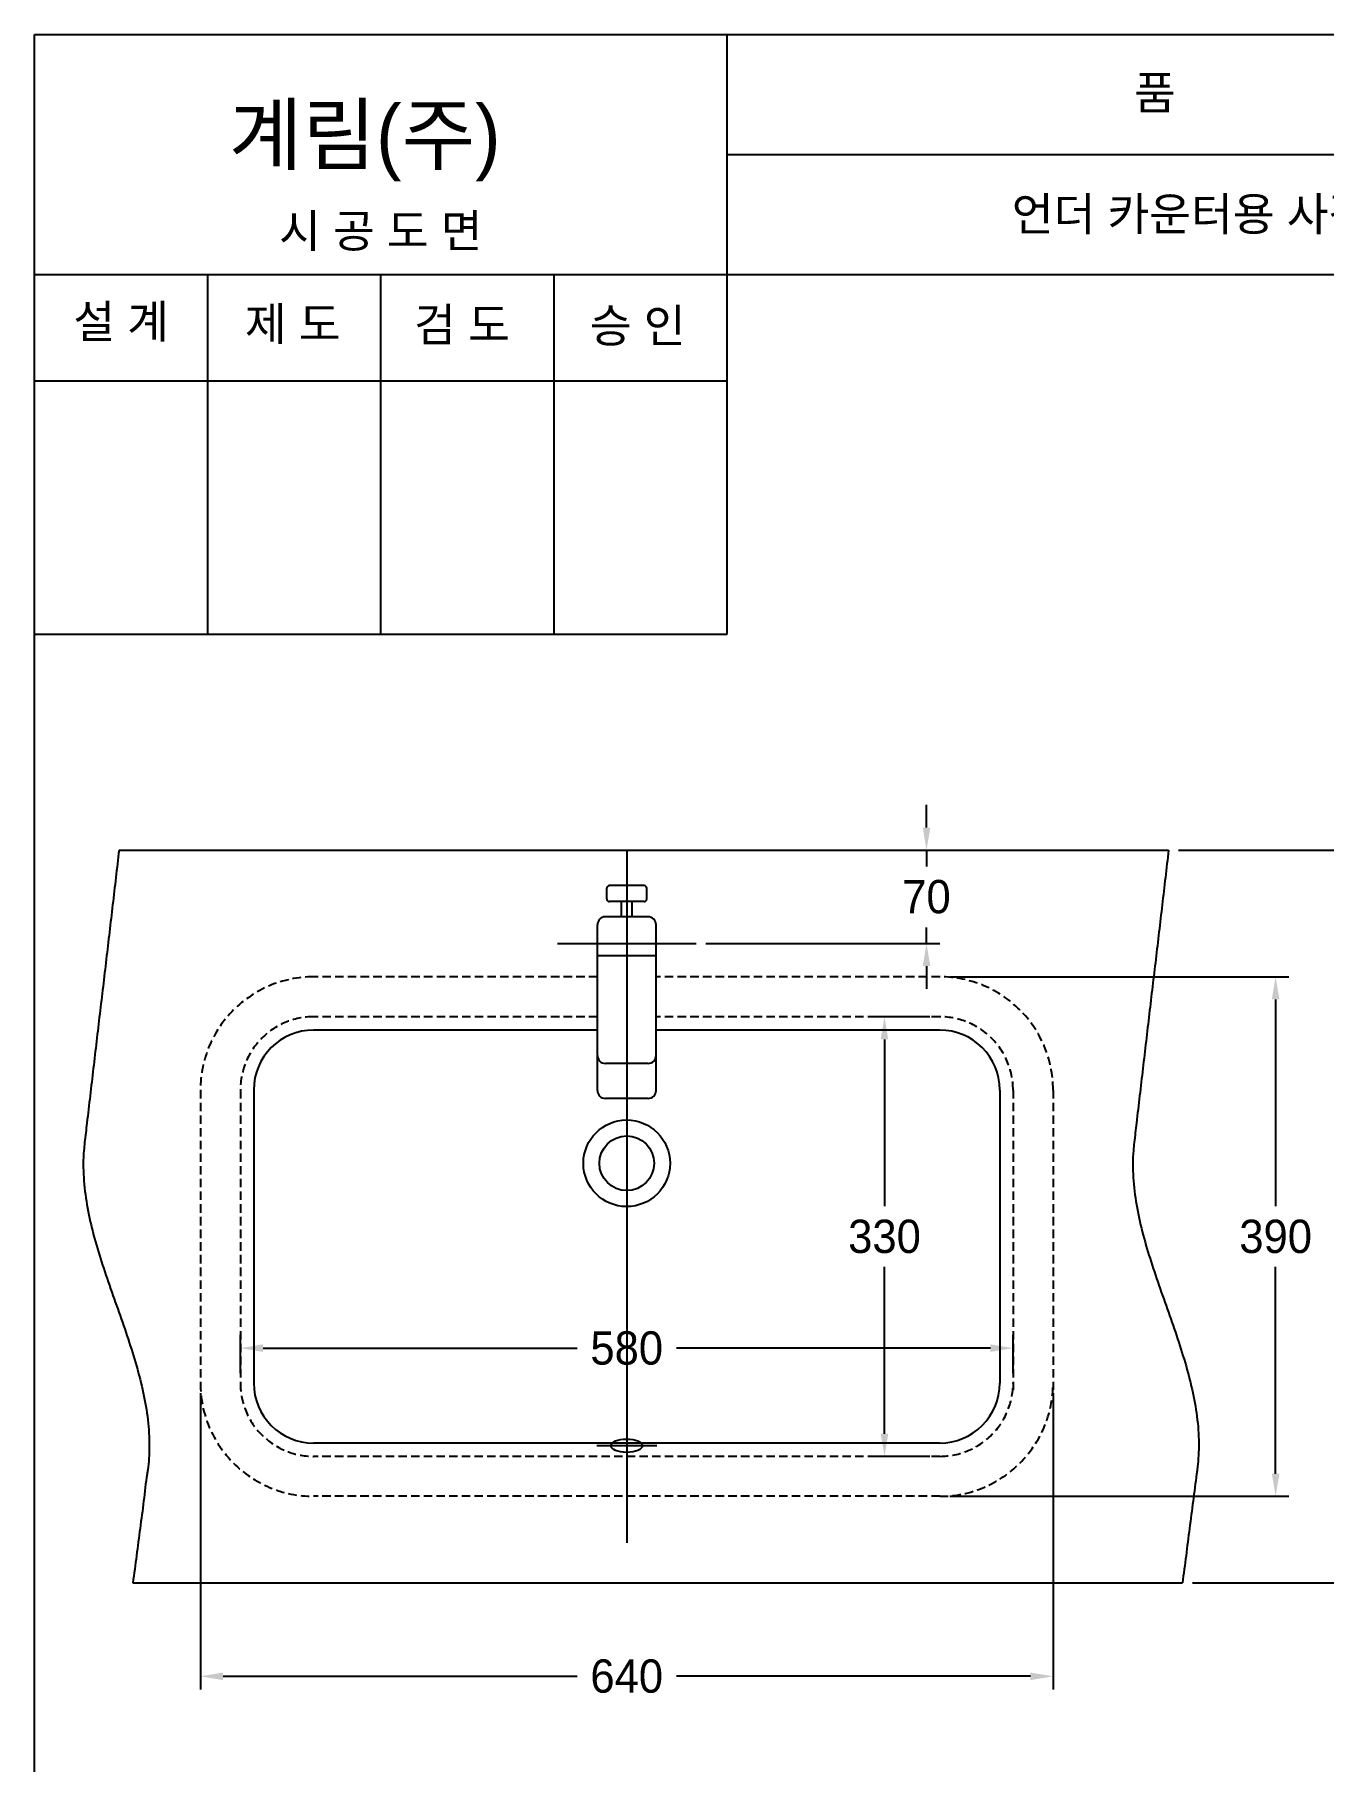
# Model space of a CAD drawing. Header units: millimetres. Extents: x 4685 to 8485, y -6769 to -4172.
# Drawn here: x 4685 to 5653, y -5469 to -4172 of the extents above; entities that cross this region are included whole.
import ezdxf
from ezdxf.enums import TextEntityAlignment as Align
from ezdxf.lldxf.tags import DXFTag

# ---------------------------------------------------------------- set-up
doc = ezdxf.new("R2010")
doc.units = ezdxf.units.MM
doc.linetypes.add('DASHED2', pattern=[9.525, 6.35, -3.175])
for name, color, linetype in [('TEXT', 7, 'Continuous'), ('내부선 및 부속', 4, 'Continuous'), ('도각라인', 7, 'Continuous'), ('외형선', 3, 'Continuous'), ('점선', 6, 'DASHED2'), ('중심선', 1, 'DASHED'), ('치수선', 7, 'Continuous')]:
    doc.layers.add(name, color=color, linetype=linetype)
doc.styles.add('____', font='')
doc.styles.add('타이틀', font='H2GTRM.TTF', dxfattribs={"height": 25})
doc.styles.get('____').set_extended_font_data('굴림')
tags = doc.linetypes.add('DASHDOT', pattern=[70, 31, -13, 13, -13]).pattern_tags.tags
tags[10:11] = [DXFTag(74, 4), DXFTag(75, 0), DXFTag(340, '0'), DXFTag(46, 0.0), DXFTag(50, 0.0), DXFTag(44, 0.0), DXFTag(45, 0.0)]
tags[8:9] = [DXFTag(74, 4), DXFTag(75, 0), DXFTag(340, '0'), DXFTag(46, 0.0), DXFTag(50, 0.0), DXFTag(44, 0.0), DXFTag(45, 0.0)]
tags[6:7] = [DXFTag(74, 4), DXFTag(75, 0), DXFTag(340, '0'), DXFTag(46, 0.0), DXFTag(50, 0.0), DXFTag(44, 0.0), DXFTag(45, 0.0)]
tags[4:5] = [DXFTag(74, 4), DXFTag(75, 0), DXFTag(340, '0'), DXFTag(46, 0.0), DXFTag(50, 0.0), DXFTag(44, 0.0), DXFTag(45, 0.0)]
tags = doc.linetypes.add('DASHED', pattern=[25.72, 12.86, -12.86]).pattern_tags.tags
tags[6:7] = [DXFTag(74, 4), DXFTag(75, 0), DXFTag(340, '0'), DXFTag(46, 0.0), DXFTag(50, 0.0), DXFTag(44, 0.0), DXFTag(45, 0.0)]
tags[4:5] = [DXFTag(74, 4), DXFTag(75, 0), DXFTag(340, '0'), DXFTag(46, 0.0), DXFTag(50, 0.0), DXFTag(44, 0.0), DXFTag(45, 0.0)]
doc.dimstyles.new('MSADIM', dxfattribs={"dimtxt": 33, "dimasz": 17, "dimexe": 10, "dimexo": 7.5, "dimgap": 10, "dimtad": 0, "dimtih": 1, "dimtoh": 1, "dimdec": 0, "dimzin": 1, "dimdsep": 46, "dimtxsty": '____', "dimcen": 11.25, "dimadec": 0, "dimazin": 0, "dimtfac": 1, "dimtdec": 0, "dimtix": 1, "dimtmove": 0, "dimatfit": 3, "dimfxl": 1, "dimtolj": 1, "dimtzin": 1, "dimarcsym": 0})

# ---------------------------------------------------------------- blocks, each defined once
blk = doc.blocks.new('*D1')
at = {"layer": '치수선', "color": 0, "lineweight": -2, "transparency": 16777216}
for p, q in [((5354.6, -4767.5), (5354.6, -4750.5)), ((5232.8, -4784.5), (5364.6, -4784.5)), ((5354.6, -4784.5), (5354.6, -4796.7)), ((5354.6, -4854.5), (5354.6, -4842.4)), ((5189.1, -4854.5), (5364.6, -4854.5)), ((5354.6, -4871.5), (5354.6, -4888.5))]:
    blk.add_line(p, q, dxfattribs=at)
at = {"layer": '치수선', "color": 0, "transparency": 16777216}
for points in [[(5351.8, -4767.5), (5357.5, -4767.5), (5354.6, -4784.5)], [(5351.8, -4871.5), (5357.5, -4871.5), (5354.6, -4854.5)]]:
    blk.add_solid(points, dxfattribs=at)
at = {"layer": '치수선', "color": 0, "transparency": 16777216, "insert": (5354.6, -4819.5), "char_height": 25, "attachment_point": 5, "style": '____'}
blk.add_mtext('\\A1;70', dxfattribs=at)
blk = doc.blocks.new('*D9')
at = {"layer": '치수선', "color": 0, "lineweight": -2, "transparency": 16777216}
for p, q in [((5357.1, -4909.5), (5313.1, -4909.5)), ((5323.1, -4926.5), (5323.1, -5051.7)), ((5323.1, -5222.5), (5323.1, -5097.3)), ((5357.1, -5239.5), (5313.1, -5239.5))]:
    blk.add_line(p, q, dxfattribs=at)
at = {"layer": '치수선', "color": 0, "transparency": 16777216}
for points in [[(5320.2, -4926.5), (5325.9, -4926.5), (5323.1, -4909.5)], [(5320.2, -5222.5), (5325.9, -5222.5), (5323.1, -5239.5)]]:
    blk.add_solid(points, dxfattribs=at)
at = {"layer": '치수선', "color": 0, "transparency": 16777216, "insert": (5323.1, -5074.5), "char_height": 25, "attachment_point": 5, "style": '____'}
blk.add_mtext('\\A1;330', dxfattribs=at)
blk = doc.blocks.new('*D10')
at = {"layer": '치수선', "color": 0, "lineweight": -2, "transparency": 16777216}
for p, q in [((4839.6, -5177), (4839.6, -5148.3)), ((4856.6, -5158.3), (5092.3, -5158.3)), ((5402.6, -5158.3), (5167, -5158.3)), ((5419.6, -5177), (5419.6, -5148.3))]:
    blk.add_line(p, q, dxfattribs=at)
at = {"layer": '치수선', "color": 0, "transparency": 16777216}
for points in [[(4856.6, -5155.4), (4856.6, -5161.1), (4839.6, -5158.3)], [(5402.6, -5155.4), (5402.6, -5161.1), (5419.6, -5158.3)]]:
    blk.add_solid(points, dxfattribs=at)
at = {"layer": '치수선', "color": 0, "transparency": 16777216, "insert": (5129.6, -5158.3), "char_height": 25, "attachment_point": 5, "style": '____'}
blk.add_mtext('\\A1;580', dxfattribs=at)
blk = doc.blocks.new('*D11')
at = {"layer": '치수선', "color": 0, "lineweight": -2, "transparency": 16777216}
for p, q in [((4809.6, -5192), (4809.6, -5414.6)), ((5449.6, -5192), (5449.6, -5414.6)), ((4826.6, -5404.6), (5092.4, -5404.6)), ((5432.6, -5404.6), (5166.9, -5404.6))]:
    blk.add_line(p, q, dxfattribs=at)
at = {"layer": '치수선', "color": 0, "transparency": 16777216}
for points in [[(4826.6, -5401.8), (4826.6, -5407.5), (4809.6, -5404.6)], [(5432.6, -5401.8), (5432.6, -5407.5), (5449.6, -5404.6)]]:
    blk.add_solid(points, dxfattribs=at)
at = {"layer": '치수선', "color": 0, "transparency": 16777216, "insert": (5129.6, -5404.6), "char_height": 25, "attachment_point": 5, "style": '____'}
blk.add_mtext('\\A1;640', dxfattribs=at)
blk = doc.blocks.new('*D12')
at = {"layer": '치수선', "color": 0, "lineweight": -2, "transparency": 16777216}
for p, q in [((5372.1, -4879.5), (5626.7, -4879.5)), ((5616.7, -4896.5), (5616.7, -5051.7)), ((5616.7, -5252.5), (5616.7, -5097.3)), ((5372.1, -5269.5), (5626.7, -5269.5))]:
    blk.add_line(p, q, dxfattribs=at)
at = {"layer": '치수선', "color": 0, "transparency": 16777216}
for points in [[(5613.8, -4896.5), (5619.5, -4896.5), (5616.7, -4879.5)], [(5613.8, -5252.5), (5619.5, -5252.5), (5616.7, -5269.5)]]:
    blk.add_solid(points, dxfattribs=at)
at = {"layer": '치수선', "color": 0, "transparency": 16777216, "insert": (5616.7, -5074.5), "char_height": 25, "attachment_point": 5, "style": '____'}
blk.add_mtext('\\A1;390', dxfattribs=at)
blk = doc.blocks.new('*D13')
at = {"layer": '치수선', "color": 0, "lineweight": -2, "transparency": 16777216}
for p, q in [((5543.8, -4784.5), (5696.7, -4784.5)), ((5686.7, -4801.5), (5686.7, -5036.7)), ((5686.7, -5317.5), (5686.7, -5082.3)), ((5554.2, -5334.5), (5696.7, -5334.5))]:
    blk.add_line(p, q, dxfattribs=at)
at = {"layer": '치수선', "color": 0, "transparency": 16777216}
for points in [[(5683.8, -4801.5), (5689.5, -4801.5), (5686.7, -4784.5)], [(5683.8, -5317.5), (5689.5, -5317.5), (5686.7, -5334.5)]]:
    blk.add_solid(points, dxfattribs=at)
at = {"layer": '치수선', "color": 0, "transparency": 16777216, "insert": (5686.7, -5059.5), "char_height": 25, "attachment_point": 5, "style": '____'}
blk.add_mtext('\\A1;550', dxfattribs=at)

msp = doc.modelspace()

# ---------------------------------------------------------------- linework, layer by layer
at = {"layer": '내부선 및 부속', "linetype": 'Continuous'}
for p, q in [((5142.6, -4811.1), (5116.6, -4811.1)), ((5145.6, -4834.5), (5113.6, -4834.5)), ((5142.6, -4823.1), (5116.6, -4823.1)), ((5125.6, -4834.5), (5125.6, -4823.1)), ((5133.6, -4834.5), (5133.6, -4823.1)), ((5107.6, -4938.5), (5107.6, -4840.5)), ((5151.6, -4938.5), (5151.6, -4840.5)), ((5151.6, -4863.7), (5107.6, -4863.7)), ((5107.6, -4964.8), (5107.6, -4938.5)), ((5151.6, -4964.8), (5151.6, -4938.5)), ((5145.6, -4944.5), (5113.6, -4944.5)), ((5145.6, -4970.8), (5113.6, -4970.8))]:
    msp.add_line(p, q, dxfattribs=at)
for radius in [32.5, 20.5]:
    msp.add_circle((5129.6, -5019.5), radius, dxfattribs=at)
for centre, radius, start, end in [((5116.6, -4813.1), 2, 90, 180), ((5116.6, -4821.1), 2, 180, 270), ((5142.6, -4813.1), 2, 0, 90), ((5142.6, -4821.1), 2, 270, 0), ((5113.6, -4840.5), 6, 90, 180), ((5145.6, -4840.5), 6, 0, 90), ((5113.6, -4938.5), 6, 180, 270), ((5145.6, -4938.5), 6, 270, 0), ((5113.6, -4964.8), 6, 180, 270), ((5145.6, -4964.8), 6, 270, 0)]:
    msp.add_arc(centre, radius, start, end, dxfattribs=at)
msp.add_ellipse((5129.6, -5231.5), major_axis=(11.8, 0), ratio=0.425532, dxfattribs=at)
for points in [[(5114.6, -4821.1), (5114.6, -4817.1), (5114.6, -4813.1)], [(5144.6, -4821.1), (5144.6, -4817.1), (5144.6, -4813.1)]]:
    msp.add_open_spline(points, degree=2, dxfattribs=at)
at = {"layer": '도각라인', "color": 7}
for p, q in [((4685.1, -6702.2), (4685.1, -4172.2)), ((4685.1, -4172.2), (6485.1, -4172.2)), ((5205.1, -4622.2), (5205.1, -4172.2)), ((5205.1, -4262.2), (6485.1, -4262.2)), ((4685.1, -4352.2), (6485.1, -4352.2)), ((4815.1, -4622.2), (4815.1, -4352.2)), ((4945.1, -4622.2), (4945.1, -4352.2)), ((5075.1, -4622.2), (5075.1, -4352.2)), ((4685.1, -4432.2), (5205.1, -4432.2)), ((4685.1, -4622.2), (5205.1, -4622.2))]:
    msp.add_line(p, q, dxfattribs=at)
at = {"layer": '외형선', "linetype": 'Continuous'}
for p, q in [((4748.5, -4784.5), (5536.3, -4784.5)), ((4758.9, -5334.5), (5546.7, -5334.5))]:
    msp.add_line(p, q, dxfattribs=at)
at = {"layer": '외형선'}
for p, q in [((5107.6, -4919.5), (4894.6, -4919.5)), ((5364.6, -4919.5), (5151.6, -4919.5)), ((4849.6, -4964.5), (4849.6, -5184.5)), ((5409.6, -4964.5), (5409.6, -5184.5)), ((5364.6, -5229.5), (4894.6, -5229.5))]:
    msp.add_line(p, q, dxfattribs=at)
for centre, start, end in [((4894.6, -4964.5), 90, 180), ((5364.6, -4964.5), 0, 90), ((4894.6, -5184.5), 180, 270), ((5364.6, -5184.5), 270, 0)]:
    msp.add_arc(centre, 45, start, end, dxfattribs=at)
at = {"layer": '외형선', "linetype": 'Continuous'}
for points in [[(4748.5, -4784.5), (4746.1, -4805), (4743.7, -4825.5), (4741.3, -4846), (4738.9, -4866.4), (4736.5, -4886.9), (4734, -4907.4), (4731.6, -4927.9), (4729.2, -4948.4), (4726.8, -4968.8), (4724.4, -4989.3), (4722.7, -5004), (4722.1, -5009.8), (4722, -5030.2), (4724.4, -5050.5), (4728.8, -5070.8), (4734.6, -5091), (4741.3, -5111.1), (4748.4, -5131.3), (4755.3, -5151.4), (4761.6, -5171.6), (4766.7, -5191.8), (4770.1, -5212), (4771.2, -5232.3), (4770.1, -5249.6), (4769.6, -5252.7), (4767, -5273.2), (4764.3, -5293.6), (4761.6, -5314.1), (4758.9, -5334.5)], [(5536.3, -4784.5), (5533.9, -4805), (5531.5, -4825.5), (5529.1, -4846), (5526.7, -4866.4), (5524.2, -4886.9), (5521.8, -4907.4), (5519.4, -4927.9), (5517, -4948.4), (5514.6, -4968.8), (5512.2, -4989.3), (5510.5, -5004), (5509.9, -5009.8), (5509.8, -5030.2), (5512.2, -5050.5), (5516.6, -5070.8), (5522.4, -5091), (5529.1, -5111.1), (5536.2, -5131.3), (5543.1, -5151.4), (5549.4, -5171.6), (5554.5, -5191.8), (5557.9, -5212), (5559, -5232.3), (5557.8, -5249.6), (5557.4, -5252.7), (5554.7, -5273.2), (5552, -5293.6), (5549.4, -5314.1), (5546.7, -5334.5)]]:
    msp.add_spline(points, degree=3, dxfattribs=at)
at = {"layer": '점선'}
for p, q in [((5107.6, -4879.5), (4894.6, -4879.5)), ((5364.6, -4879.5), (5151.6, -4879.5)), ((5107.6, -4909.5), (4894.6, -4909.5)), ((5364.6, -4909.5), (5151.6, -4909.5)), ((4809.6, -4964.5), (4809.6, -5189.5)), ((4839.6, -4964.5), (4839.6, -5189.5)), ((5419.6, -4964.5), (5419.6, -5189.5)), ((5449.6, -4964.5), (5449.6, -5189.5)), ((5364.6, -5239.5), (4894.6, -5239.5)), ((5364.6, -5269.5), (4894.6, -5269.5))]:
    msp.add_line(p, q, dxfattribs=at)
for centre, radius, start, end in [((4894.6, -4964.5), 85, 90, 180), ((5364.6, -4964.5), 85, 0, 90), ((4894.6, -4964.5), 55, 90, 180), ((5364.6, -4964.5), 55, 0, 90), ((4894.6, -5184.5), 85, 180, 270), ((4894.6, -5184.5), 55, 180, 270), ((5364.6, -5184.5), 85, 270, 0), ((5364.6, -5184.5), 55, 270, 0)]:
    msp.add_arc(centre, radius, start, end, dxfattribs=at)
at = {"layer": '중심선', "linetype": 'DASHDOT'}
for p, q in [((5129.6, -4784.5), (5129.6, -5304.5)), ((5077.6, -4854.5), (5181.6, -4854.5)), ((5152.1, -5231.5), (5107.2, -5231.5))]:
    msp.add_line(p, q, dxfattribs=at)

# ---------------------------------------------------------------- texts
at = {"layer": 'TEXT', "style": '타이틀'}
for s, p in [('품             명', (5600.8, -4215.8)), ('시 공 도 면', (4945, -4319.5)), ('언더 카운터용 사각 세면기', (5604.8, -4306.9)), ('설 계', (4750.1, -4387.6)), ('제 도', (4878.9, -4389.3)), ('검 도', (5005.9, -4389.9)), ('승 인', (5137.8, -4390.7))]:
    msp.add_text(s, height=25, dxfattribs=at).set_placement(p, align=Align.MIDDLE_CENTER)
msp.add_text('계림(주)', height=44, dxfattribs=at).set_placement((4831, -4269.2))

# ---------------------------------------------------------------- dimensions: what is measured, and where the dimension line sits
at = {"layer": '치수선'}
for base, p1, p2, picture, middle in [((5354.6, -4784.5), (5181.6, -4854.5), (5225.3, -4784.5), '*D1', (5354.6, -4819.5)), ((5686.7, -5334.5), (5536.3, -4784.5), (5546.7, -5334.5), '*D13', (5686.7, -5059.5)), ((5616.7, -5269.5), (5364.6, -4879.5), (5364.6, -5269.5), '*D12', (5616.7, -5074.5)), ((5323.1, -5239.5), (5364.6, -4909.5), (5364.6, -5239.5), '*D9', (5323.1, -5074.5))]:
    dim = msp.add_linear_dim(base=base, p1=p1, p2=p2, angle=90, dimstyle='MSADIM', override={"dimtxt": 25}, dxfattribs=at)
    dim.commit()
    dim.dimension.update_dxf_attribs({"geometry": picture, "text_midpoint": middle})
for base, p1, p2, picture, middle in [((5419.6, -5158.3), (4839.6, -5184.5), (5419.6, -5184.5), '*D10', (5129.6, -5158.3)), ((5449.6, -5404.6), (4809.6, -5184.5), (5449.6, -5184.5), '*D11', (5129.6, -5404.6))]:
    dim = msp.add_linear_dim(base=base, p1=p1, p2=p2, dimstyle='MSADIM', override={"dimtxt": 25}, dxfattribs=at)
    dim.commit()
    dim.dimension.update_dxf_attribs({"geometry": picture, "text_midpoint": middle})

doc.saveas('drawing.dxf')
